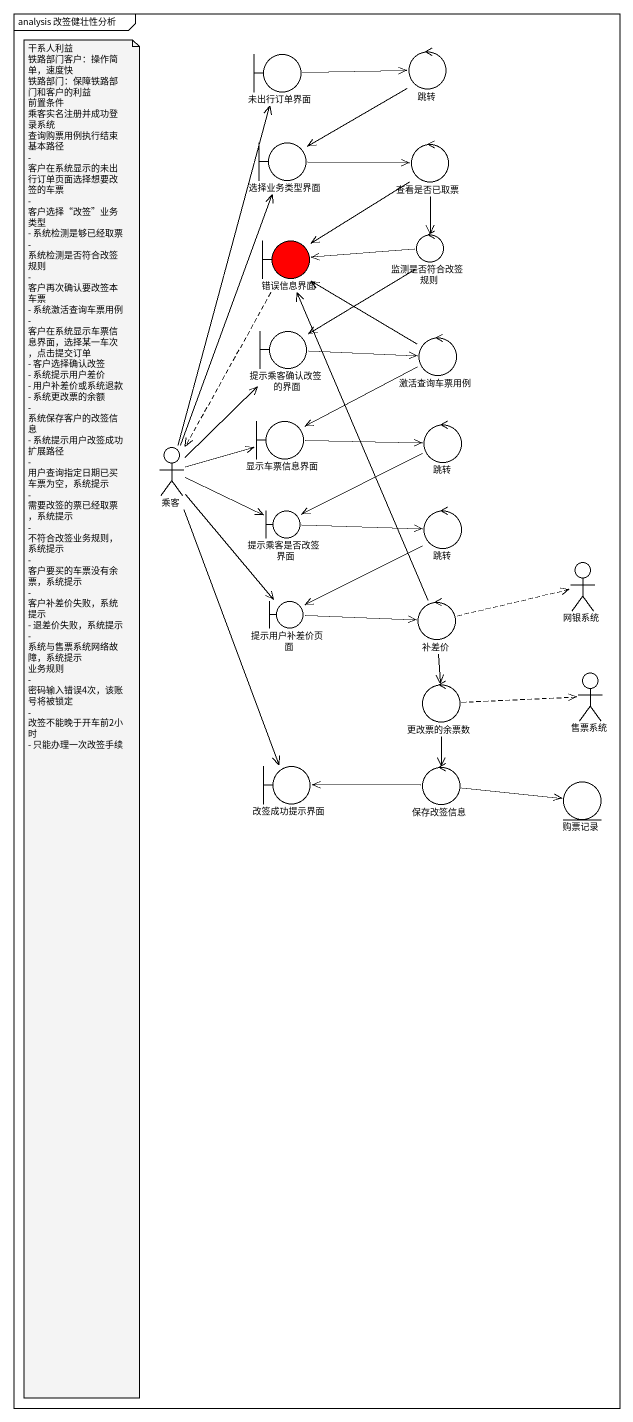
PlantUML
@startuml
mainframe analysis 改签健壮性分析
boundary 未出行订单界面
control 跳转
boundary 选择业务类型界面
control 查看是否已取票
boundary 错误信息界面 #FF0000
control 监测是否符合改签规则
boundary 提示乘客确认改签的界面
control 激活查询车票用例
boundary 显示车票信息界面
control "跳转" as 跳转_2
actor 乘客
boundary 提示乘客是否改签界面
control "跳转" as 跳转_3
actor 网银系统
boundary 提示用户补差价页面
control 补差价
control 更改票的余票数
actor 售票系统
boundary 改签成功提示界面
control 保存改签信息
entity 购票记录
未出行订单界面 -right-> 跳转
跳转 --> 选择业务类型界面
选择业务类型界面 -right-> 查看是否已取票
查看是否已取票 --> 错误信息界面
查看是否已取票 --> 监测是否符合改签规则
错误信息界面 ..> 乘客
监测是否符合改签规则 -left-> 错误信息界面
监测是否符合改签规则 --> 提示乘客确认改签的界面
提示乘客确认改签的界面 -right-> 激活查询车票用例
激活查询车票用例 -up-> 错误信息界面
激活查询车票用例 -left-> 显示车票信息界面
显示车票信息界面 -right-> 跳转_2
跳转_2 -left-> 提示乘客是否改签界面
乘客 -up-> 未出行订单界面
乘客 -up-> 选择业务类型界面
乘客 -up-> 提示乘客确认改签的界面
乘客 -right-> 显示车票信息界面
乘客 -right-> 提示乘客是否改签界面
乘客 --> 提示用户补差价页面
乘客 --> 改签成功提示界面
提示乘客是否改签界面 -right-> 跳转_3
跳转_3 -left-> 提示用户补差价页面
提示用户补差价页面 -right-> 补差价
补差价 -up-> 错误信息界面
补差价 .right.> 网银系统
补差价 --> 更改票的余票数
更改票的余票数 .right.> 售票系统
更改票的余票数 --> 保存改签信息
保存改签信息 -left-> 改签成功提示界面
保存改签信息 -right-> 购票记录
note as N1
  干系人利益
  铁路部门客户：操作简单，速度快
  铁路部门：保障铁路部门和客户的利益
  前置条件
  乘客实名注册并成功登录系统
  查询购票用例执行结束
  基本路径
  - 客户在系统显示的未出行订单页面选择想要改签的车票
  - 客户选择“改签”业务类型
  - 系统检测是够已经取票
  - 系统检测是否符合改签规则
  - 客户再次确认要改签本车票
  - 系统激活查询车票用例
  - 客户在系统显示车票信息界面，选择某一车次，点击提交订单
  - 客户选择确认改签
  - 系统提示用户差价
  - 用户补差价或系统退款
  - 系统更改票的余额
  - 系统保存客户的改签信息
  - 系统提示用户改签成功
  扩展路径
  - 用户查询指定日期已买车票为空，系统提示
  - 需要改签的票已经取票，系统提示
  - 不符合改签业务规则，系统提示
  - 客户要买的车票没有余票，系统提示
  - 客户补差价失败，系统提示
  - 退差价失败，系统提示
  - 系统与售票系统网络故障，系统提示
  业务规则
  - 密码输入错误4次，该账号将被锁定
  - 改签不能晚于开车前2小时
  - 只能办理一次改签手续
end note
@enduml
